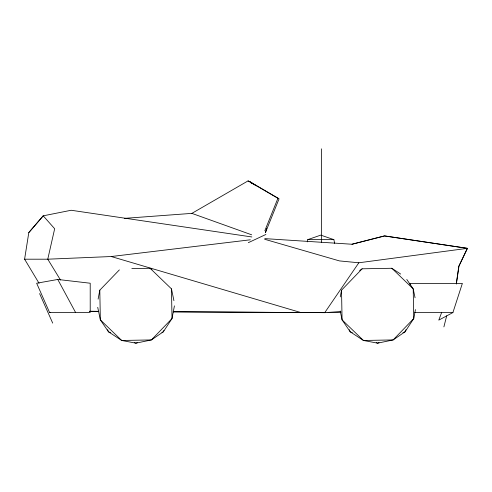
<?xml version="1.0" encoding="UTF-8"?>
<svg xmlns="http://www.w3.org/2000/svg" width="492" height="492" viewBox="0 0 492 492"><rect width="100%" height="100%" fill="white"/><g stroke="black" fill="none" stroke-linecap="round" stroke-linejoin="round"><path stroke-width="0.74" d="M456.305 283.779L458.802 266.307L467.4 248.343L384.535 235.914L351.983 244.241L264.801 238.62M456.348 284.007L458.999 265.981L467.4 248.343L384.535 235.932L351.983 244.247M39.083 283.318L24.6 259.198L28.8 232.611L43.216 215.828L71.186 210.262L251.873 236.966M98.105 299.136L99.802 290.169L119.359 269.899M174.414 305.864L172.009 318.564L163.338 331.799L151.395 339.935L135.903 343.164L121.709 340.47L108.474 331.799L100.337 319.855L97.724 307.322M340.261 296.897L341.534 290.169L362.149 268.804L391.835 268.269L400.66 274.05M415.439 309.597L413.741 318.564L405.07 331.799L393.126 339.935L377.641 343.164L363.44 340.47L350.206 331.799L342.069 319.855L340.23 311.005M307.285 241.867L307.752 239.641L320.759 235.121L333.877 239.641L334.658 243.349M443.895 326.885L446.668 315.889M266.787 228.319L265.416 232.648L279.075 198.805L249.819 181.665L256.246 185.828M441.705 312.291L438.796 320.114L452.911 312.568L462.369 283.392L410.088 283.392L410.088 284.93M264.862 230.68L277.918 198.282L248.091 180.878L191.874 213.374L124.439 218.368M163.916 330.396L163.338 331.799L161.93 332.383M405.943 329.689L405.07 331.799L402.96 332.672M467.4 248.343L358.828 262.783L324.738 312.66L173.202 311.762M28.77 232.611L43.216 215.828L54.667 228.737L47.767 259.198L60.498 280.016M359.634 270.514L362.149 268.804M265.932 234.45L248.312 242.679M137.311 342.58L135.903 343.164L134.5 342.58M379.043 342.58L377.641 343.164L376.232 342.58M57.761 279.462L36.648 283.226L49.526 312.402L90.208 312.395L90.208 283.226L57.761 279.462L75.547 312.408M24.6 259.198L47.767 259.198L111.241 256.529L250.342 239.795M340.833 311.522L324.738 312.66L340.956 312.438M131.831 268.595L150.103 268.269L151.991 269.505M49.526 312.402L50.147 312.402M307.752 239.641L333.877 239.641M414.676 312.568L452.911 312.568M173.209 311.854L324.868 312.66M89.569 311.301L98.775 311.35L89.569 311.307M358.828 262.783L339.437 260.908L264.671 239.272M111.241 256.529L300.581 312.469M299.111 312.242L300.587 312.678M191.874 213.374L251.658 234.807M352.315 332.672L350.206 331.799L349.332 329.689M110.583 332.672L108.474 331.799L107.6 329.689M248.091 180.878L249.346 181.708M250.6 182.538L252.482 183.78M391.835 268.269L413.206 288.878L415.051 297.734M150.103 268.269L171.474 288.878L173.928 300.68M406.779 279.45L413.206 288.878L413.741 318.564L393.126 339.935L363.44 340.47L342.069 319.855L341.534 290.169M39.612 293.607L52.693 323.109M171.474 288.878L172.009 318.564L151.395 339.935L121.709 340.47L100.337 319.855L99.802 290.169M321.368 148.836L321.368 242.248"/></g></svg>
